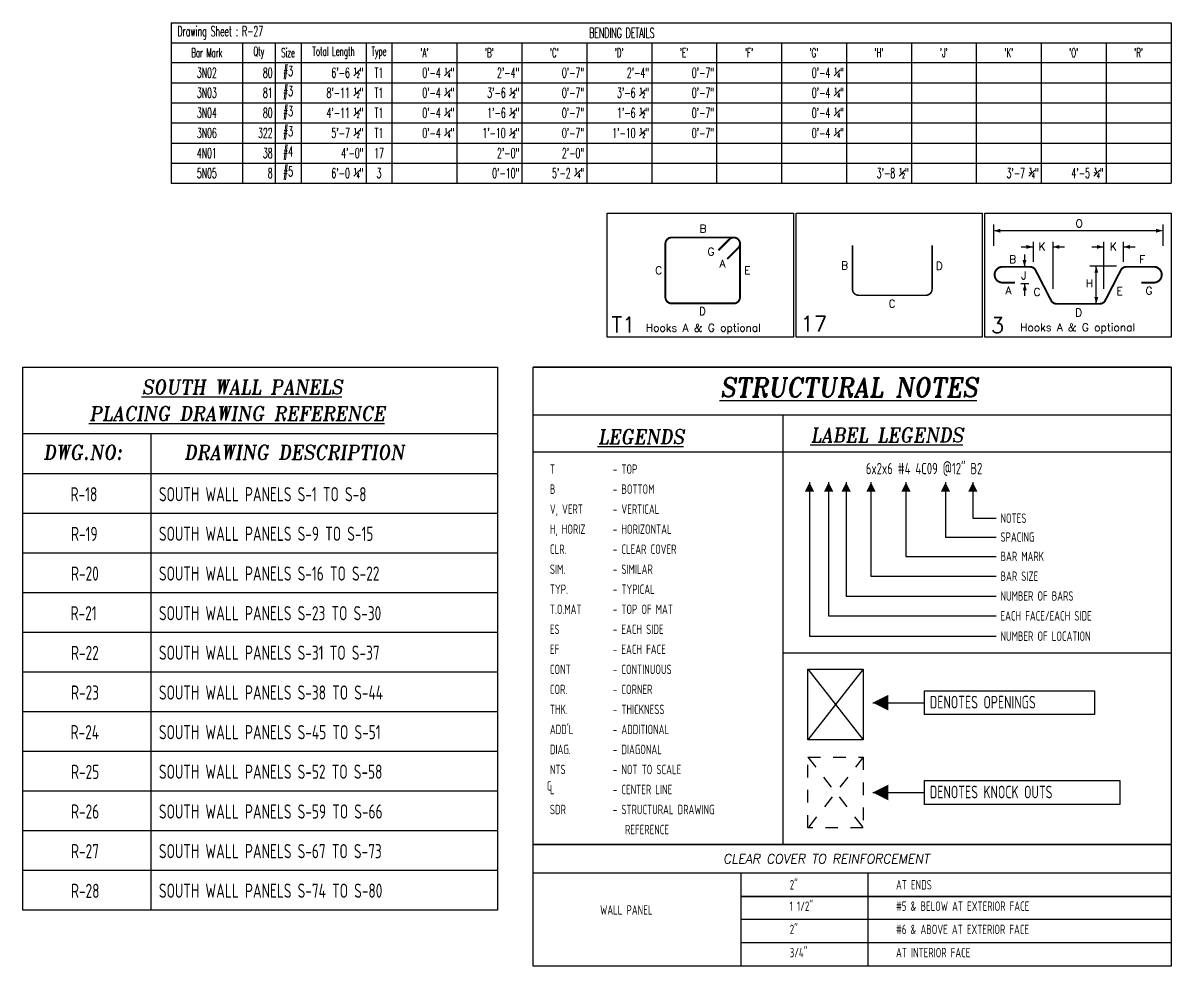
# Model space of a CAD drawing. Header units: inches. Extents: x -3675 to 38568, y -2433 to 4174.
# Drawn here: x 32519.3 to 32792.3, y 550.4 to 774.8 of the extents above; entities that cross this region are included whole.
import ezdxf
from ezdxf.enums import TextEntityAlignment as Align

# ---------------------------------------------------------------- set-up
doc = ezdxf.new("R2010")
doc.units = ezdxf.units.IN
doc.header["$MEASUREMENT"] = 0
doc.linetypes.add('HIDDEN', pattern=[6, 3, -3])
doc.layers.get('0').update_dxf_attribs({"linetype": 'CONTINUOUS'})
for name, color, linetype in [('0-25', 7, 'CONTINUOUS'), ('0-25TEXT', 7, 'CONTINUOUS'), ('0-35', 3, 'CONTINUOUS'), ('0-35TEXT', 3, 'CONTINUOUS'), ('0-50', 10, 'CONTINUOUS'), ('BARLIST', 7, 'CONTINUOUS'), ('CADS-BAR-SKETCH', 7, 'CONTINUOUS'), ('hidden', 7, 'HIDDEN')]:
    doc.layers.add(name, color=color, linetype=linetype)
doc.styles.add('AR', font='ARCHQUIK.shx', dxfattribs={"width": 0.8})
doc.styles.add('ROMANS', font='romans.shx', dxfattribs={"width": 0.57})
doc.styles.add('ROMANT', font='romant')

# ---------------------------------------------------------------- blocks, each defined once
blk = doc.blocks.new('leadrblk')
blk.add_lwpolyline([(0, 0, 0, 1, 0), (1, 0, 1, 1, 0)], format="xyseb")
blk = doc.blocks.new('A$C2A293661')
at = {"layer": '0-35TEXT', "style": 'AR', "width": 0.8}
for s, p in [('C', (-0.72, 0.84)), ('L', (0, 0))]:
    blk.add_text(s, height=2.25, dxfattribs=at).set_placement(p)
blk = doc.blocks.new('*T1893')
at = {"layer": 'BARLIST', "color": 0, "linetype": 'ByBlock', "lineweight": -2, "transparency": 16777216}
for p, q in [((0, 0), (237.77, 0)), ((0, 0), (0, -38.13)), ((237.77, 0), (237.77, -38.13)), ((0, -4.72), (237.77, -4.72)), ((17.01, -4.72), (17.01, -38.13)), ((24.73, -4.72), (24.73, -38.13)), ((30.91, -4.72), (30.91, -38.13)), ((46.35, -4.72), (46.35, -38.13)), ((52.52, -4.72), (52.52, -38.13)), ((67.96, -4.72), (67.96, -38.13)), ((83.4, -4.72), (83.4, -38.13)), ((98.83, -4.72), (98.83, -38.13)), ((114.27, -4.72), (114.27, -38.13)), ((129.71, -4.72), (129.71, -38.13)), ((145.15, -4.72), (145.15, -38.13)), ((160.58, -4.72), (160.58, -38.13)), ((176.02, -4.72), (176.02, -38.13)), ((191.46, -4.72), (191.46, -38.13)), ((206.89, -4.72), (206.89, -38.13)), ((222.33, -4.72), (222.33, -38.13)), ((0, -9.45), (237.77, -9.45)), ((0, -14.23), (237.77, -14.23)), ((0, -19.01), (237.77, -19.01)), ((0, -23.79), (237.77, -23.79)), ((0, -28.57), (237.77, -28.57)), ((0, -33.35), (237.77, -33.35)), ((0, -38.13), (237.77, -38.13))]:
    blk.add_line(p, q, dxfattribs=at)
at = {"layer": 'BARLIST', "color": 0, "transparency": 16777216, "style": 'ROMANS'}
for s, insert, char_height, width, attachment_point in [(' Drawing Sheet : R-27', (0.59, -2.36), 2.3622, 97.6535, 4), ('BENDING DETAILS', (99.43, -2.36), 2.3622, 137.752, 4), ('Bar Mark', (8.5, -7.09), 2.126, 15.8268, 5), ('Qty', (20.87, -7.09), 2.126, 6.5433, 5), ('Size', (27.82, -7.09), 2.126, 4.9961, 5), ('Total Length', (38.63, -7.09), 2.126, 14.2559, 5), ('Type', (49.44, -7.09), 2.126, 4.9961, 5), ("'A'", (60.24, -7.09), 2.126, 14.2559, 5), ("'B'", (75.68, -7.09), 2.126, 14.2559, 5), ("'C'", (91.12, -7.09), 2.126, 14.2559, 5), ("'D'", (106.55, -7.09), 2.126, 14.2559, 5), ("'E'", (121.99, -7.09), 2.126, 14.2559, 5), ("'F'", (137.43, -7.09), 2.126, 14.2559, 5), ("'G'", (152.86, -7.09), 2.126, 14.2559, 5), ("'H'", (168.3, -7.09), 2.126, 14.2559, 5), ("'J'", (183.74, -7.09), 2.126, 14.2559, 5), ("'K'", (199.18, -7.09), 2.126, 14.2559, 5), ("'O'", (214.61, -7.09), 2.126, 14.2559, 5), ("'R'", (230.05, -7.09), 2.126, 14.2559, 5), ('3N02', (8.5, -11.84), 2.362, 15.8268, 5), ('80', (24.14, -11.84), 2.362, 6.5433, 6), ('#3', (27.82, -11.84), 2.362, 4.9961, 5), ('6\'-6 {\\H0.5x;\\S1#2;}"', (45.76, -11.84), 2.3622, 14.2559, 6), ('T1', (49.44, -11.84), 2.362, 4.9961, 5), ('0\'-4 {\\H0.5x;\\S1#4;}"', (67.37, -11.84), 2.3622, 14.2559, 6), ('2\'-4"', (82.81, -11.84), 2.362, 14.2559, 6), ('0\'-7"', (98.24, -11.84), 2.362, 14.2559, 6), ('2\'-4"', (113.68, -11.84), 2.362, 14.2559, 6), ('0\'-7"', (129.12, -11.84), 2.362, 14.2559, 6), ('0\'-4 {\\H0.5x;\\S1#4;}"', (159.99, -11.84), 2.3622, 14.2559, 6), ('3N03', (8.5, -16.62), 2.362, 15.8268, 5), ('81', (24.14, -16.62), 2.362, 6.5433, 6), ('#3', (27.82, -16.62), 2.362, 4.9961, 5), ('8\'-11 {\\H0.5x;\\S1#2;}"', (45.76, -16.62), 2.3622, 14.2559, 6), ('T1', (49.44, -16.62), 2.362, 4.9961, 5), ('0\'-4 {\\H0.5x;\\S1#4;}"', (67.37, -16.62), 2.3622, 14.2559, 6), ('3\'-6 {\\H0.5x;\\S1#2;}"', (82.81, -16.62), 2.3622, 14.2559, 6), ('0\'-7"', (98.24, -16.62), 2.362, 14.2559, 6), ('3\'-6 {\\H0.5x;\\S1#2;}"', (113.68, -16.62), 2.3622, 14.2559, 6), ('0\'-7"', (129.12, -16.62), 2.362, 14.2559, 6), ('0\'-4 {\\H0.5x;\\S1#4;}"', (159.99, -16.62), 2.3622, 14.2559, 6), ('3N04', (8.5, -21.4), 2.362, 15.8268, 5), ('80', (24.14, -21.4), 2.362, 6.5433, 6), ('#3', (27.82, -21.4), 2.362, 4.9961, 5), ('4\'-11 {\\H0.5x;\\S1#2;}"', (45.76, -21.4), 2.3622, 14.2559, 6), ('T1', (49.44, -21.4), 2.362, 4.9961, 5), ('0\'-4 {\\H0.5x;\\S1#4;}"', (67.37, -21.4), 2.3622, 14.2559, 6), ('1\'-6 {\\H0.5x;\\S1#2;}"', (82.81, -21.4), 2.3622, 14.2559, 6), ('0\'-7"', (98.24, -21.4), 2.362, 14.2559, 6), ('1\'-6 {\\H0.5x;\\S1#2;}"', (113.68, -21.4), 2.3622, 14.2559, 6), ('0\'-7"', (129.12, -21.4), 2.362, 14.2559, 6), ('0\'-4 {\\H0.5x;\\S1#4;}"', (159.99, -21.4), 2.3622, 14.2559, 6), ('#3', (27.82, -26.18), 2.362, 4.9961, 5), ('3N06', (8.5, -26.18), 2.362, 15.8268, 5), ('322', (24.14, -26.18), 2.362, 6.5433, 6), ('5\'-7 {\\H0.5x;\\S1#2;}"', (45.76, -26.18), 2.3622, 14.2559, 6), ('T1', (49.44, -26.18), 2.362, 4.9961, 5), ('0\'-4 {\\H0.5x;\\S1#4;}"', (67.37, -26.18), 2.3622, 14.2559, 6), ('1\'-10 {\\H0.5x;\\S1#2;}"', (82.81, -26.18), 2.3622, 14.2559, 6), ('0\'-7"', (98.24, -26.18), 2.362, 14.2559, 6), ('1\'-10 {\\H0.5x;\\S1#2;}"', (113.68, -26.18), 2.3622, 14.2559, 6), ('0\'-7"', (129.12, -26.18), 2.362, 14.2559, 6), ('0\'-4 {\\H0.5x;\\S1#4;}"', (159.99, -26.18), 2.3622, 14.2559, 6), ('4N01', (8.5, -30.96), 2.362, 15.8268, 5), ('38', (24.14, -30.96), 2.362, 6.5433, 6), ('#4', (27.82, -30.96), 2.362, 4.9961, 5), ('4\'-0"', (45.76, -30.96), 2.362, 14.2559, 6), ('17', (49.44, -30.96), 2.362, 4.9961, 5), ('2\'-0"', (82.81, -30.96), 2.362, 14.2559, 6), ('2\'-0"', (98.24, -30.96), 2.362, 14.2559, 6), ('5N05', (8.5, -35.74), 2.362, 15.8268, 5), ('8', (24.14, -35.74), 2.36, 6.5433, 6), ('#5', (27.82, -35.74), 2.362, 4.9961, 5), ('6\'-0 {\\H0.5x;\\S1#4;}"', (45.76, -35.74), 2.3622, 14.2559, 6), ('3', (49.44, -35.74), 2.36, 4.9961, 5), ('0\'-10"', (82.81, -35.74), 2.362, 14.2559, 6), ('5\'-2 {\\H0.5x;\\S1#4;}"', (98.24, -35.74), 2.3622, 14.2559, 6), ('3\'-8 {\\H0.5x;\\S1#2;}"', (175.43, -35.74), 2.3622, 14.2559, 6), ('3\'-7 {\\H0.5x;\\S3#4;}"', (206.3, -35.74), 2.3622, 14.2559, 6), ('4\'-5 {\\H0.5x;\\S3#4;}"', (221.74, -35.74), 2.3622, 14.2559, 6)]:
    blk.add_mtext(s, dxfattribs=dict(at, insert=insert, char_height=char_height, width=width, attachment_point=attachment_point))
blk = doc.blocks.new('T1')
at = {"layer": 'CADS-BAR-SKETCH'}
blk.add_lwpolyline([(0, 0), (0, 1), (1.5, 1), (1.5, 0)], close=True, dxfattribs=at)
at = {"layer": 'CADS-BAR-SKETCH', "const_width": 0.0156}
for points in [[(0.4682, 0.754, -0.414214), (0.5182, 0.804, 0.414214), (0.4682, 0.754), (0.4682, 0.3226, 0.414214), (0.5182, 0.2726), (1.0185, 0.2726, 0.414214), (1.0685, 0.3226), (1.0685, 0.754, 0.668179), (0.9832, 0.7894), (0.8956, 0.7018)], [(0.9663, 0.631), (1.0539, 0.7186, 0.668179), (1.0185, 0.804), (0.5182, 0.804)]]:
    blk.add_lwpolyline(points, format="xyb", dxfattribs=at)
at = {"layer": 'CADS-BAR-SKETCH', "style": 'ROMANS'}
for s, height, p in [('B', 0.0625, (0.7419, 0.8436)), ('G', 0.0625, (0.8064, 0.659)), ('C', 0.0625, (0.3859, 0.5081)), ('A', 0.0625, (0.903, 0.5627)), ('E', 0.0625, (1.1026, 0.5081)), ('D', 0.0625, (0.7386, 0.1794)), ('T1', 0.125, (0.033, 0.0387)), ('Hooks A & G optional', 0.0625, (0.3107, 0.0452))]:
    blk.add_text(s, height=height, dxfattribs=at).set_placement(p)
blk = doc.blocks.new('17')
at = {"layer": 'CADS-BAR-SKETCH'}
blk.add_lwpolyline([(0, 0), (0, 1), (1.5, 1), (1.5, 0)], close=True, dxfattribs=at)
at = {"layer": 'CADS-BAR-SKETCH', "const_width": 0.0125}
blk.add_lwpolyline([(0.4543, 0.7406), (0.4543, 0.3883, 0.414214), (0.5043, 0.3383), (1.0455, 0.3383, 0.414214), (1.0955, 0.3883), (1.0955, 0.7406)], format="xyb", dxfattribs=at)
at = {"layer": 'CADS-BAR-SKETCH', "style": 'ROMANS'}
for s, height, p in [('B', 0.0625, (0.3634, 0.5471)), ('D', 0.0625, (1.1246, 0.5443)), ('C', 0.0625, (0.746, 0.2397)), ('17', 0.125, (0.037, 0.0453))]:
    blk.add_text(s, height=height, dxfattribs=at).set_placement(p)
blk = doc.blocks.new('3')
at = {"layer": 'CADS-BAR-SKETCH'}
for p, q in [((0.0712, 0.9076), (0.0712, 0.7365)), ((1.4229, 0.8587), (0.0814, 0.8587)), ((1.4337, 0.9076), (1.4337, 0.7365)), ((0.3892, 0.7698), (0.3892, 0.6072)), ((0.5471, 0.7698), (0.5471, 0.3895)), ((0.9571, 0.7698), (0.9571, 0.3895)), ((1.1151, 0.7698), (1.1151, 0.6072)), ((0.2943, 0.7283), (0.3892, 0.7283)), ((0.3197, 0.666), (0.3197, 0.5678)), ((0.5471, 0.7283), (0.642, 0.7283)), ((0.5471, 0.7283), (0.642, 0.7283)), ((0.8622, 0.7283), (0.9571, 0.7283)), ((1.1151, 0.7283), (1.2099, 0.7283)), ((1.0616, 0.5738), (0.8466, 0.5738)), ((0.8981, 0.2697), (0.8981, 0.5738)), ((0.2896, 0.4328), (0.3541, 0.4328)), ((0.3223, 0.3346), (0.3223, 0.4328))]:
    blk.add_line(p, q, dxfattribs=at)
blk.add_lwpolyline([(0, 0), (0, 1), (1.5, 1), (1.5, 0)], close=True, dxfattribs=at)
at = {"layer": 'CADS-BAR-SKETCH', "const_width": 0.0156}
blk.add_lwpolyline([(1.2615, 0.4405), (1.3615, 0.4405, 1), (1.3615, 0.5678), (1.1399, 0.5678, 0.281157), (1.0954, 0.5406), (0.9702, 0.2969, -0.281157), (0.9257, 0.2697), (0.5785, 0.2697, -0.281157), (0.534, 0.2969), (0.4088, 0.5406, 0.281157), (0.3644, 0.5678), (0.1427, 0.5678, 1), (0.1427, 0.4405), (0.2427, 0.4405)], format="xyb", dxfattribs=at)
at = {"layer": 'CADS-BAR-SKETCH'}
for points in [[(0.0712, 0.8587), (0.1248, 0.8741), (0.1248, 0.8587)], [(0.0712, 0.8587), (0.1248, 0.8432), (0.1248, 0.8587)], [(1.4337, 0.8587), (1.3801, 0.8741), (1.3801, 0.8587)], [(1.4337, 0.8587), (1.3801, 0.8432), (1.3801, 0.8587)], [(0.3892, 0.7283), (0.3356, 0.7438), (0.3356, 0.7283)], [(0.5471, 0.7283), (0.6007, 0.7438), (0.6007, 0.7283)], [(0.9571, 0.7283), (0.9035, 0.7438), (0.9035, 0.7283)], [(1.1151, 0.7283), (1.1686, 0.7438), (1.1686, 0.7283)], [(0.3892, 0.7283), (0.3356, 0.7129), (0.3356, 0.7283)], [(0.5471, 0.7283), (0.6007, 0.7129), (0.6007, 0.7283)], [(0.9571, 0.7283), (0.9035, 0.7129), (0.9035, 0.7283)], [(1.1151, 0.7283), (1.1686, 0.7129), (1.1686, 0.7283)], [(0.3197, 0.5678), (0.3042, 0.6214), (0.3197, 0.6214)], [(0.3197, 0.5678), (0.3351, 0.6214), (0.3197, 0.6214)], [(0.8981, 0.5738), (0.8827, 0.5202), (0.8981, 0.5202)], [(0.8981, 0.5738), (0.9136, 0.5202), (0.8981, 0.5202)], [(0.3223, 0.4328), (0.3068, 0.3792), (0.3223, 0.3792)], [(0.3223, 0.4328), (0.3377, 0.3792), (0.3223, 0.3792)], [(0.8981, 0.2697), (0.8827, 0.3233), (0.8981, 0.3233)], [(0.8981, 0.2697), (0.9136, 0.3233), (0.8981, 0.3233)]]:
    blk.add_solid(points, dxfattribs=at)
at = {"layer": 'CADS-BAR-SKETCH', "style": 'ROMANS'}
for s, height, p in [('O', 0.0625, (0.731, 0.8859)), ('K', 0.0625, (0.4332, 0.7)), ('K', 0.0625, (1.0079, 0.7)), ('B', 0.0625, (0.1955, 0.5966)), ('F', 0.0625, (1.2421, 0.5966)), ('J', 0.0625, (0.2932, 0.4668)), ('H', 0.0625, (0.8129, 0.4038)), ('A', 0.0625, (0.1659, 0.3462)), ('C', 0.0625, (0.3915, 0.334)), ('E', 0.0625, (1.0621, 0.3402)), ('G', 0.0625, (1.2932, 0.3434)), ('D', 0.0625, (0.7286, 0.1681)), ('3', 0.125, (0.0496, 0.0346)), ('Hooks A & G optional', 0.0625, (0.2844, 0.0493))]:
    blk.add_text(s, height=height, dxfattribs=at).set_placement(p)
blk = doc.blocks.new('*T1894')
at = {"layer": 'BARLIST', "color": 0, "transparency": 16777216, "xscale": 29.52755949857756, "yscale": 29.52755949857756, "zscale": 29.52755949857756}
for name, p in [('T1', (0.3, -29.53, 0)), ('17', (45.18, -29.53, 0)), ('3', (90.06, -29.53, 0))]:
    blk.add_blockref(name, p, dxfattribs=at)

msp = doc.modelspace()

# ---------------------------------------------------------------- linework, layer by layer
at = {"layer": '0-25'}
for points in [[(32719.13609, 621.04269), (32705.99722, 604.24635)], [(32705.99722, 621.04269), (32719.13609, 604.24635)]]:
    msp.add_lwpolyline(points, dxfattribs=at)
at = {"layer": '0-25TEXT'}
for points in [[(32706.3576, 665.49753), (32706.3576, 628.88859), (32750.78163, 628.88859)], [(32710.9082, 665.49753), (32710.9082, 633.72657), (32750.78163, 633.72657)], [(32715.07162, 665.49753), (32715.07162, 638.44528), (32750.78163, 638.44528)], [(32720.97775, 665.49753), (32720.97775, 643.16398), (32750.78163, 643.16398)], [(32729.30457, 665.49753), (32729.30457, 647.88268), (32750.78163, 647.88268)], [(32738.69636, 665.49753), (32738.69636, 652.48216), (32750.78163, 652.48216)], [(32745.18343, 665.49753), (32745.18343, 656.96236), (32750.78163, 656.96236)], [(32721.39498, 613.07037), (32733.69557, 613.07037)], [(32721.39498, 591.69344), (32733.69557, 591.69344)], [(32721.39498, 591.69344), (32733.69557, 591.69344)]]:
    msp.add_lwpolyline(points, dxfattribs=at)
at = {"layer": '0-35'}
msp.add_lwpolyline([(32705.99722, 621.04269), (32719.13609, 621.04269), (32719.13609, 604.24635), (32705.99722, 604.24635)], close=True, dxfattribs=at)
at = {"layer": '0-35', "color": 1}
for points in [[(32640.66331, 550.40493), (32640.66331, 579.28803), (32792.32865, 579.28803), (32792.32865, 550.40493)], [(32690.06039, 566.98196), (32792.32865, 566.98196)], [(32792.32865, 566.98196), (32690.06039, 566.98196)], [(32792.32865, 561.45628), (32690.06039, 561.45628)], [(32792.32865, 555.9306), (32690.06039, 555.9306)], [(32792.32865, 550.40493), (32640.66331, 550.40493)]]:
    msp.add_lwpolyline(points, dxfattribs=at)
at = {"layer": '0-50'}
for p, q in [((32792.32865, 692.88304), (32640.66331, 692.88304)), ((32792.32865, 681.44633), (32640.66331, 681.44633)), ((32699.98308, 681.44633), (32699.98308, 579.28803)), ((32632.13682, 677.02032), (32519.33356, 677.02032)), ((32549.81992, 563.71994), (32549.81992, 677.02032)), ((32792.32865, 672.65486), (32640.66331, 672.65486)), ((32632.13682, 667.51705), (32519.33356, 667.51705)), ((32632.13682, 658.08095), (32519.33356, 658.08095)), ((32632.13682, 648.64485), (32519.33356, 648.64485)), ((32632.13682, 639.20875), (32519.33356, 639.20875)), ((32632.13682, 629.77265), (32519.33356, 629.77265)), ((32792.32865, 624.84252), (32699.98308, 624.84252)), ((32632.13682, 620.33654), (32519.33356, 620.33654)), ((32632.13682, 610.90044), (32519.33356, 610.90044)), ((32632.13682, 601.46434), (32519.33356, 601.46434)), ((32632.13682, 592.02824), (32519.33356, 592.02824)), ((32632.13682, 582.59214), (32519.33356, 582.59214)), ((32792.32865, 579.28803), (32640.66331, 579.28803)), ((32792.32865, 579.28803), (32640.66331, 579.28803)), ((32632.13682, 573.15604), (32519.33356, 573.15604)), ((32792.32865, 572.50763), (32640.66331, 572.50763)), ((32690.06039, 572.50763), (32690.06039, 550.40493)), ((32720.19293, 572.50763), (32720.19293, 550.40493))]:
    msp.add_line(p, q, dxfattribs=at)
for points in [[(32519.33356, 563.71994), (32519.33356, 692.88304), (32632.13682, 692.88304), (32632.13682, 563.71994)], [(32640.66331, 579.28803), (32640.66331, 692.88304), (32792.32865, 692.88304), (32792.32865, 579.28803)], [(32733.69557, 615.90719), (32774.09025, 615.90719), (32774.09025, 610.23354), (32733.69557, 610.23354)], [(32733.69557, 594.53026), (32780.18672, 594.53026), (32780.18672, 588.85662), (32733.69557, 588.85662)]]:
    msp.add_lwpolyline(points, close=True, dxfattribs=at)
at = {"layer": 'hidden'}
msp.add_lwpolyline([(32705.99722, 600.09161), (32719.13609, 600.09161), (32719.13609, 583.29527), (32705.99722, 583.29527)], close=True, dxfattribs=at)
for points in [[(32719.13609, 600.09161), (32705.99722, 583.29527)], [(32705.99722, 600.09161), (32719.13609, 583.29527)]]:
    msp.add_lwpolyline(points, dxfattribs=at)

# ---------------------------------------------------------------- block references
for name, p in [('*T1893', (32554.56093, 774.79493)), ('*T1894', (32657.97825, 729.5364))]:
    msp.add_blockref(name, p)
at = {"layer": '0-25TEXT', "xscale": 2.249574803150615, "yscale": 0.9002834645671101, "zscale": 1.2, "rotation": 270.0000046056895}
for p in [(32706.3576, 665.49753), (32710.9082, 665.49753), (32715.07162, 665.49753), (32720.97775, 665.49753), (32729.30457, 665.49753), (32738.69636, 665.49753), (32745.18343, 665.49753)]:
    msp.add_blockref('leadrblk', p, dxfattribs=at)
at = {"layer": '0-25TEXT', "xscale": 3.749291338582678, "yscale": 1.500472440944882, "zscale": 0.5}
for p in [(32721.39498, 613.07037), (32721.39498, 591.69344)]:
    msp.add_blockref('leadrblk', p, dxfattribs=at)
at = {"layer": '0-35'}
msp.add_blockref('A$C2A293661', (32644.63346, 591.28938), dxfattribs=at)

# ---------------------------------------------------------------- texts
at = {"linetype": 'Continuous', "style": 'ROMANT', "oblique": 9, "width": 0.95}
for s, height, p in [('%%USOUTH WALL PANELS', 3.375, (32547.60815, 686.5073)), ('%%UPLACING DRAWING REFERENCE', 3.375, (32535.08602, 680.17103)), ('DWG.NO:', 3.375, (32524.12747, 670.93881)), ('DRAWING DESCRIPTION', 3.375, (32557.60722, 670.93881)), ('CLEAR COVER TO REINFORCEMENT', 2.25, (32685.84117, 574.8035))]:
    msp.add_text(s, height=height, dxfattribs=at).set_placement(p)
for s, height, p in [('%%USTRUCTURAL NOTES', 4.5, (32715.71362, 685.84372)), ('%%ULEGENDS', 3.375, (32666.28108, 674.65833)), ('%%ULABEL LEGENDS', 3.375, (32724.76083, 675.06284))]:
    msp.add_text(s, height=height, dxfattribs=at).set_placement(p, align=Align.CENTER)
at = {"layer": '0-35', "style": 'AR', "width": 0.8}
for s, p in [('R-18', (32530.65778, 660.97626)), ('SOUTH WALL PANELS S-1 TO S-8', (32551.66756, 660.97626)), ('R-19', (32530.76075, 651.54016)), ('SOUTH WALL PANELS S-9 TO S-15', (32551.66756, 651.57375)), ('R-20', (32530.76075, 642.10406)), ('SOUTH WALL PANELS S-16 TO S-22', (32551.66756, 642.10406)), ('R-21', (32530.65778, 632.66796)), ('SOUTH WALL PANELS S-23 TO S-30', (32551.66756, 632.66796)), ('R-22', (32530.76075, 623.23186)), ('SOUTH WALL PANELS S-31 TO S-37', (32551.66756, 623.26544)), ('R-23', (32530.76075, 613.79576)), ('SOUTH WALL PANELS S-38 TO S-44', (32551.66756, 613.79576)), ('R-24', (32530.65778, 604.35965)), ('SOUTH WALL PANELS S-45 TO S-51', (32551.66756, 604.35965)), ('R-25', (32530.76075, 594.92355)), ('SOUTH WALL PANELS S-52 TO S-58', (32551.66756, 594.95714)), ('R-26', (32530.76075, 585.48745)), ('SOUTH WALL PANELS S-59 TO S-66', (32551.66756, 585.48745)), ('R-27', (32530.76075, 576.05135)), ('SOUTH WALL PANELS S-67 TO S-73', (32551.66756, 576.05135)), ('R-28', (32530.76075, 566.61525)), ('SOUTH WALL PANELS S-74 TO S-80', (32551.66756, 566.64884))]:
    msp.add_text(s, height=3.375, dxfattribs=at).set_placement(p)
at = {"layer": '0-35TEXT', "style": 'AR', "width": 0.8}
for s, height, p in [('T', 2.25, (32644.63346, 667.51786)), ('- TOP', 2.25, (32659.61167, 667.51786)), ('B', 2.25, (32644.63346, 662.75358)), ('- BOTTOM', 2.25, (32659.61167, 662.75358)), ('V, VERT', 2.25, (32644.63346, 657.9893)), ('- VERTICAL', 2.25, (32659.61167, 657.9893)), ('NOTES', 2.25, (32751.78163, 655.83736)), ('H, HORIZ', 2.25, (32644.63346, 653.22502)), ('- HORIZONTAL', 2.25, (32659.61167, 653.22502)), ('SPACING', 2.25, (32751.78163, 651.35716)), ('CLR.', 2.25, (32644.63346, 648.46074)), ('- CLEAR COVER', 2.25, (32659.61167, 648.46074)), ('BAR MARK', 2.25, (32751.78163, 646.75768)), ('SIM.', 2.25, (32644.63346, 643.69646)), ('- SIMILAR', 2.25, (32659.61167, 643.69646)), ('BAR SIZE', 2.25, (32751.78163, 642.03898)), ('TYP.', 2.25, (32644.63346, 638.93218)), ('- TYPICAL', 2.25, (32659.61167, 638.93218)), ('NUMBER OF BARS', 2.25, (32751.78163, 637.32028)), ('T.O.MAT', 2.25, (32644.63346, 634.1679)), ('- TOP OF MAT', 2.25, (32659.61167, 634.1679)), ('EACH FACE/EACH SIDE', 2.25, (32751.78163, 632.60157)), ('ES', 2.25, (32644.63346, 629.40362)), ('- EACH SIDE', 2.25, (32659.61167, 629.40362)), ('NUMBER OF LOCATION', 2.25, (32751.78163, 627.76359)), ('EF', 2.25, (32644.63346, 624.63934)), ('- EACH FACE', 2.25, (32659.61167, 624.63934)), ('CONT', 2.25, (32644.63346, 619.87506)), ('- CONTINUOUS', 2.25, (32659.61167, 619.87506)), ('COR.', 2.25, (32644.63346, 615.11078)), ('- CORNER', 2.25, (32659.61167, 615.11078)), ('DENOTES OPENINGS', 3, (32734.98129, 611.69154)), ('THK.', 2.25, (32644.63346, 610.3465)), ('- THICKNESS', 2.25, (32659.61167, 610.3465)), ("ADD'L", 2.25, (32644.63346, 605.58222)), ('- ADDITIONAL', 2.25, (32659.61167, 605.58222)), ('DIAG.', 2.25, (32644.63346, 600.81794)), ('- DIAGONAL', 2.25, (32659.61167, 600.81794)), ('NTS', 2.25, (32644.63346, 596.05366)), ('- NOT TO SCALE', 2.25, (32659.61167, 596.05366)), ('- CENTER LINE', 2.25, (32659.61167, 591.28938)), ('DENOTES KNOCK OUTS', 3, (32734.98129, 590.31461)), ('SDR', 2.25, (32644.63346, 586.5251)), ('- STRUCTURAL DRAWING', 2.25, (32659.61167, 586.5251)), ('REFERENCE', 2.25, (32662.50103, 581.76082)), ('2"', 2.25, (32701.6563, 568.61312)), ('AT ENDS', 2.25, (32726.92944, 568.61312)), ('1 1/2"', 2.25, (32701.6563, 563.52582)), ('#5 & BELOW AT EXTERIOR FACE  ', 2.25, (32726.92944, 563.52582)), ('WALL PANEL', 2.25, (32656.57723, 562.62194)), ('2"', 2.25, (32701.6563, 558.00015)), ('#6 & ABOVE AT EXTERIOR FACE   ', 2.25, (32726.92944, 558.00015)), ('3/4"', 2.25, (32701.6563, 552.47447)), ('AT INTERIOR FACE   ', 2.25, (32726.92944, 552.47447))]:
    msp.add_text(s, height=height, dxfattribs=at).set_placement(p)
msp.add_text('6x2x6 #4 4C09 @12" B2', height=2.7, dxfattribs=at).set_placement((32747.4544, 667.419), align=Align.RIGHT)

doc.saveas('drawing.dxf')
